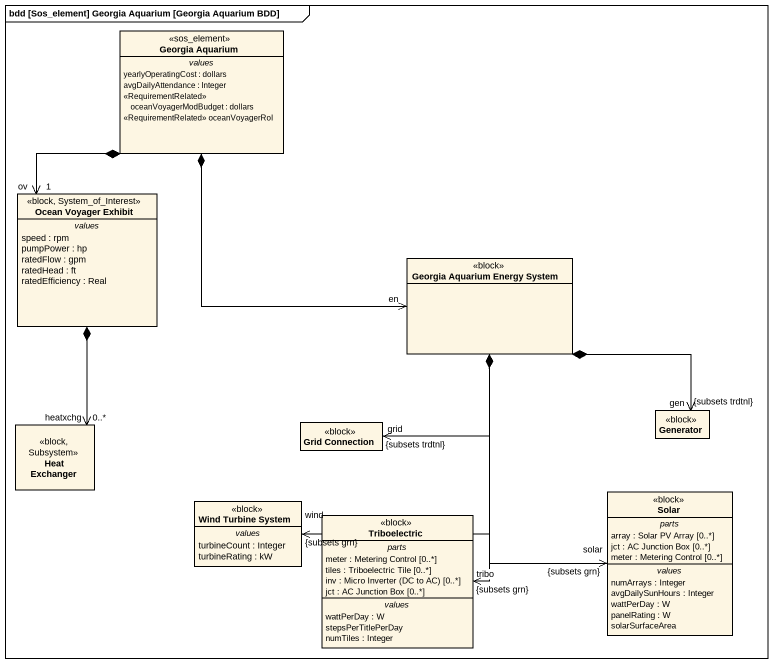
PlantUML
@startuml
mainframe bdd [Sos_element] Georgia Aquarium [Georgia Aquarium BDD]
hide circle
hide empty members
class "Georgia Aquarium" as Georgia_Aquarium <<sos_element>> {
  -- values --
  yearlyOperatingCost : dollars
  avgDailyAttendance : Integer
  <<RequirementRelated>> oceanVoyagerModBudget : dollars
  <<RequirementRelated>> oceanVoyagerRoI
}
class "Ocean Voyager Exhibit" as Ocean_Voyager_Exhibit <<block, System_of_Interest>> {
  -- values --
  speed : rpm
  pumpPower : hp
  ratedFlow : gpm
  ratedHead : ft
  ratedEfficiency : Real
}
class "Georgia Aquarium Energy System" as Georgia_Aquarium_Energy <<block>>
class Generator <<block>>
class "Heat Exchanger" as Heat_Exchanger <<block, Subsystem>>
class "Grid Connection" as Grid_Connection <<block>>
class "Wind Turbine System" as Wind_Turbine_System <<block>> {
  -- values --
  turbineCount : Integer
  turbineRating : kW
}
class Triboelectric <<block>> {
  -- parts --
  meter : Metering Control [0..*]
  tiles : Triboelectric Tile [0..*]
  {field} inv : Micro Inverter (DC to AC) [0..*]
  jct : AC Junction Box [0..*]
  -- values --
  wattPerDay : W
  stepsPerTitlePerDay
  numTiles : Integer
}
class Solar <<block>> {
  -- parts --
  array : Solar PV Array [0..*]
  jct : AC Junction Box [0..*]
  meter : Metering Control [0..*]
  -- values --
  numArrays : Integer
  avgDailySunHours : Integer
  wattPerDay : W
  panelRating : W
  solarSurfaceArea
}
Georgia_Aquarium *--> "ov\n1" Ocean_Voyager_Exhibit
Georgia_Aquarium *--> "en" Georgia_Aquarium_Energy
Ocean_Voyager_Exhibit *--> "heatxchg\n0..*" Heat_Exchanger
Georgia_Aquarium_Energy *--> "gen\n{subsets trdtnl}" Generator
Georgia_Aquarium_Energy *--> "grid\n{subsets trdtnl}" Grid_Connection
Georgia_Aquarium_Energy *--> "wind\n{subsets grn}" Wind_Turbine_System
Georgia_Aquarium_Energy *--> "tribo\n{subsets grn}" Triboelectric
Georgia_Aquarium_Energy *--> "solar\n{subsets grn}" Solar
@enduml
